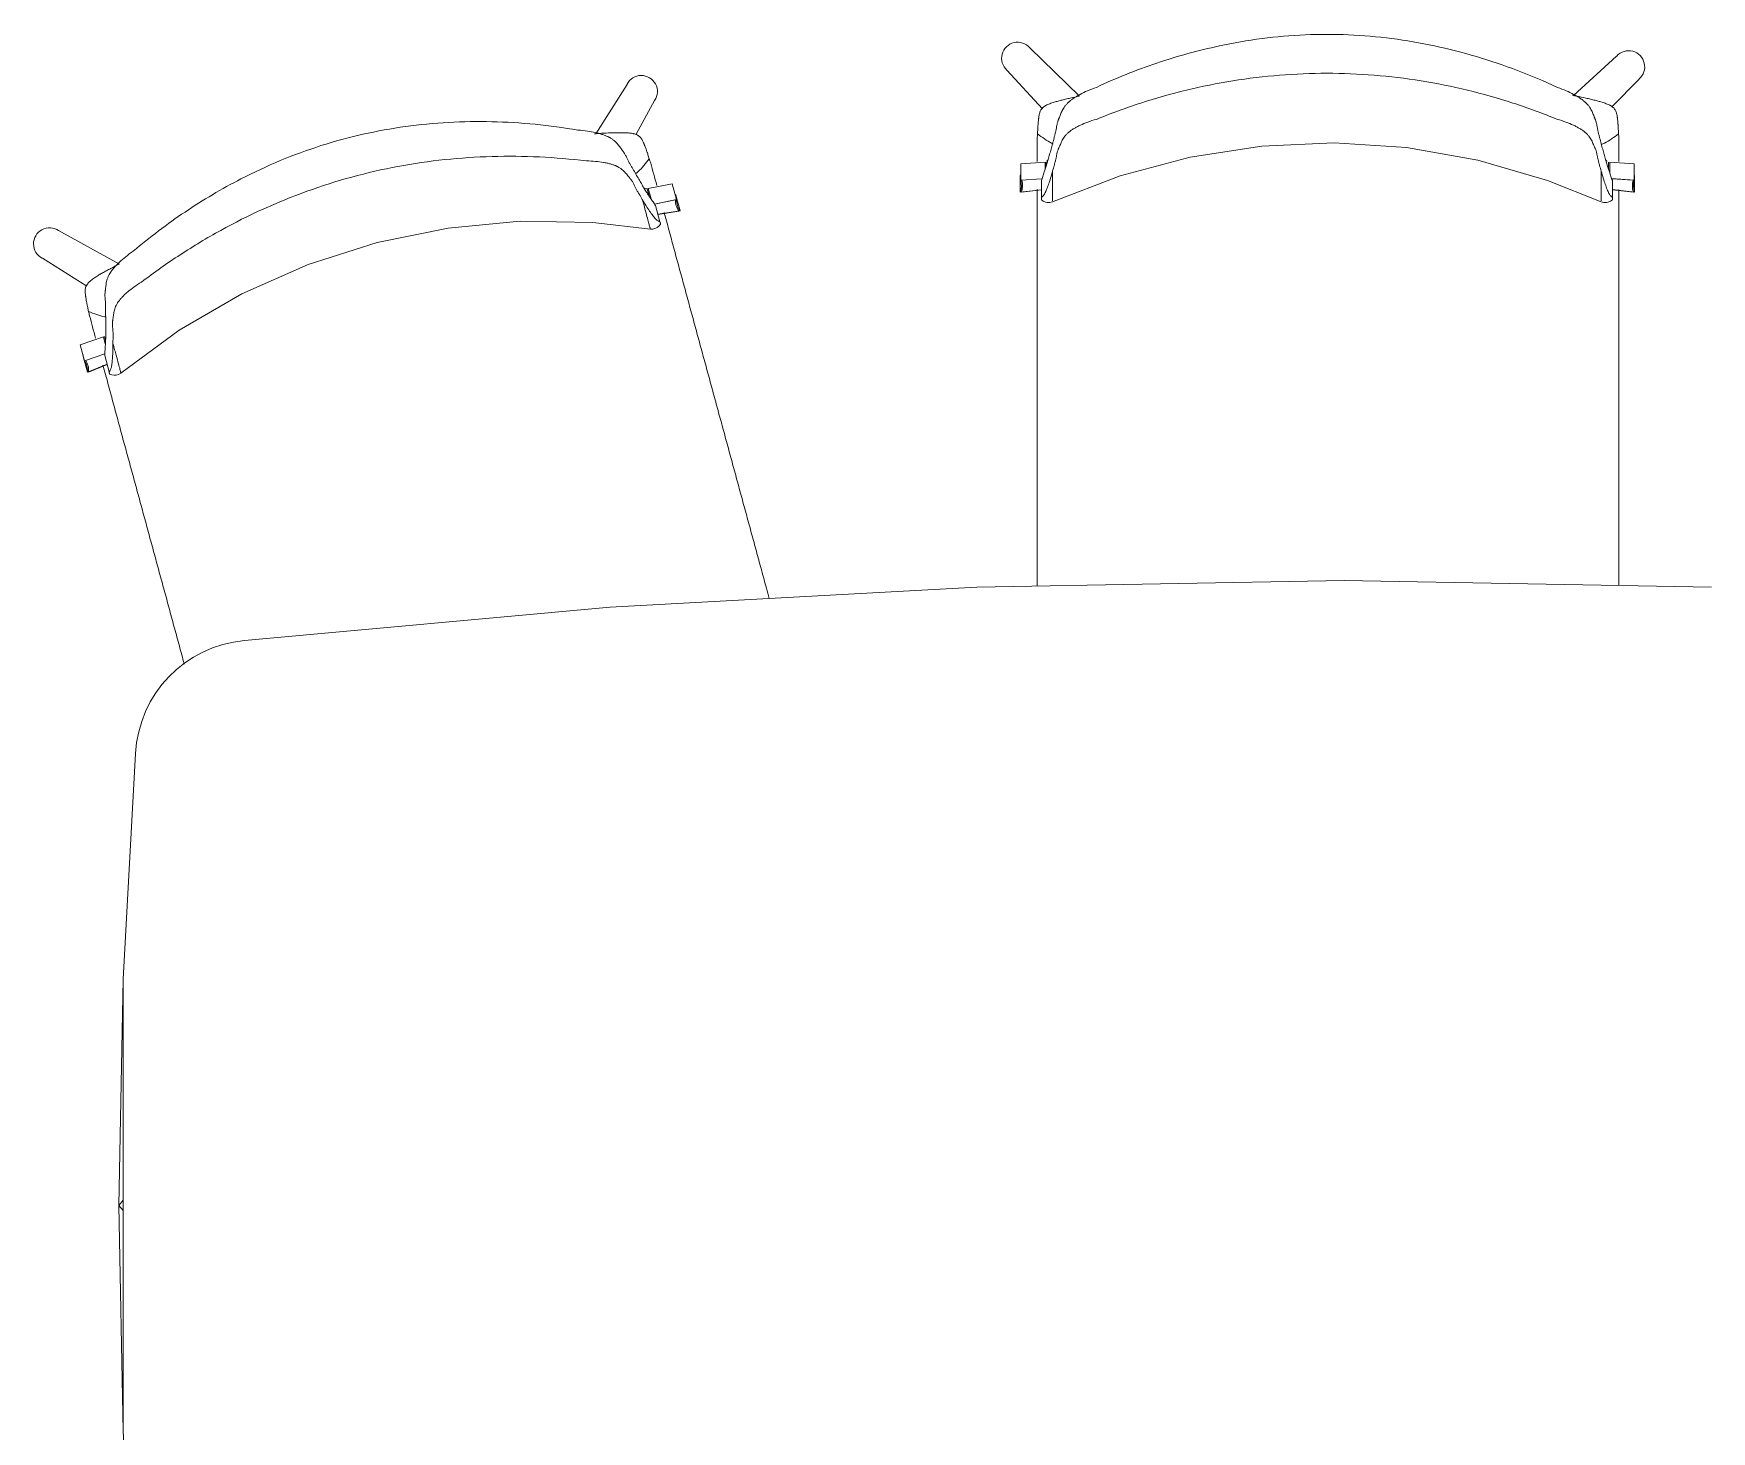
# Model space of a CAD drawing. Header units: millimetres. Extents: x 90978 to 295199, y -4084 to 97293.
# Drawn here: x 173574 to 174944, y 24170 to 25311 of the extents above; entities that cross this region are included whole.
import ezdxf

# ---------------------------------------------------------------- set-up
doc = ezdxf.new("R2010")
doc.units = ezdxf.units.MM
doc.header["$MEASUREMENT"] = 0
doc.layers.get('0').update_dxf_attribs({"linetype": 'CONTINUOUS'})
for name, color, linetype, lineweight in [('A-DETL-THIN', 8, 'CONTINUOUS', 9), ('G-IMPT', 8, 'CONTINUOUS', 9), ('I-FURN', 8, 'CONTINUOUS', 9)]:
    doc.layers.add(name, color=color, linetype=linetype, lineweight=lineweight)

# ---------------------------------------------------------------- blocks, each defined once
blk = doc.blocks.new('Synergy Type 3 - Desk Type 3_dwg_Family - 580997-310579-_3D_-V218-Level 0')
at = {"layer": 'G-IMPT'}
for p, q in [((-435.6, 2137.1), (-251.1, 2140.5)), ((-251.1, 2140.5), (-255.2, 2137.1)), ((-251.1, 2140.5), (-66.5, 2137.1)), ((-251.1, 2140.5), (-246.9, 2137.1))]:
    blk.add_line(p, q, dxfattribs=at)

msp = doc.modelspace()

# ---------------------------------------------------------------- linework, layer by layer
at = {"layer": 'A-DETL-THIN'}
for p, q in [((174344.1, 24859.5), (174044.7, 24843.1)), ((174643.8, 24865), (174344.1, 24859.5)), ((174943.6, 24859.5), (174643.8, 24865)), ((174044.7, 24843.1), (173746.2, 24815.8)), ((173657.4, 24723.8), (173647.2, 24539.5)), ((173647.2, 24539.5), (173647.2, 24170.5)), ((173647.2, 24170.5), (173657.4, 23986.2))]:
    msp.add_line(p, q, dxfattribs=at)
msp.add_arc((173755.1, 24718.4), 97.9, 95.2182, 176.8357, dxfattribs=at)
at = {"layer": 'I-FURN'}
for p, q in [((174427.9, 25260.1), (174387.3, 25299.5)), ((174368.6, 25281.3), (174397.5, 25249.8)), ((174866.2, 25292.8), (174831.1, 25260.6)), ((174058.6, 25269.7), (174033.1, 25229.4)), ((174862.3, 25251.3), (174884.5, 25274.1)), ((174065.9, 25229.1), (174081, 25256.5)), ((174518.1, 25210.4), (174576.5, 25219.3)), ((174576.5, 25219.3), (174635.6, 25221.9)), ((174635.6, 25221.9), (174694.6, 25218.1)), ((174694.6, 25218.1), (174752.9, 25207.9)), ((174379.9, 25204.8), (174399.8, 25206.2)), ((174379.9, 25191.5), (174379.9, 25204.8)), ((174399.8, 25206.2), (174399.8, 25200.3)), ((174400.7, 25206.2), (174400.7, 25203.2)), ((174461, 25195.2), (174518.1, 25210.4)), ((174752.9, 25207.9), (174809.7, 25191.4)), ((174859.6, 25200.3), (174859.6, 25206.2)), ((174860.6, 25206.2), (174880.5, 25204.8)), ((174860.6, 25197.4), (174860.6, 25206.2)), ((174880.5, 25204.8), (174880.5, 25191.5)), ((174076.5, 25178.7), (174074.9, 25184.4)), ((174075.8, 25184.7), (174095.4, 25188.6)), ((174078.2, 25176.2), (174075.8, 25184.7)), ((174095.4, 25188.6), (174098.9, 25175.7)), ((174379.5, 25195.1), (174379.5, 25181.8)), ((174379.5, 25181.8), (174396.7, 25183.8)), ((174397.2, 25192.7), (174379.9, 25191.5)), ((174380.5, 25181.8), (174396.7, 25183.7)), ((174396.7, 25177.6), (174396.7, 25191.2)), ((174405.8, 25173.9), (174461, 25195.2)), ((174809.7, 25191.4), (174853.6, 25173.9)), ((174880.5, 25191.5), (174862.2, 25192.8)), ((174879.5, 25191.5), (174862.2, 25192.7)), ((174862.7, 25177.6), (174862.7, 25191.2)), ((174862.7, 25184), (174880.8, 25181.8)), ((174862.7, 25183.8), (174879.9, 25181.8)), ((174880.8, 25181.8), (174880.8, 25195.1)), ((174098.9, 25175.7), (174080.9, 25172.1)), ((174098, 25175.5), (174080.9, 25172)), ((174085.4, 25157.6), (174081.8, 25170.8)), ((174101.8, 25166.4), (174098.3, 25179.3)), ((174396.7, 25175.5), (174398.2, 25174.4)), ((174398.2, 25174.4), (174400, 25173.7)), ((174400, 25173.7), (174401.5, 25173.4)), ((174401.5, 25173.4), (174403.7, 25173.4)), ((174403.7, 25173.4), (174405.8, 25173.9)), ((174855.7, 25173.4), (174853.6, 25173.9)), ((174857.9, 25173.4), (174855.7, 25173.4)), ((174859.4, 25173.7), (174857.9, 25173.4)), ((174861.2, 25174.4), (174859.4, 25173.7)), ((174862.7, 25175.5), (174861.2, 25174.4)), ((173912.6, 25152.5), (173971.4, 25158)), ((173971.4, 25158), (174030.6, 25157.1)), ((174030.6, 25157.1), (174077.6, 25151.7)), ((174083.7, 25163.8), (174101.8, 25166.4)), ((174083.8, 25163.6), (174100.9, 25166.2)), ((173644.2, 25123), (173594.6, 25150.4)), ((173854.6, 25140.7), (173912.6, 25152.5)), ((174079.7, 25151.7), (174077.6, 25151.7)), ((174081.9, 25152.3), (174079.7, 25151.7)), ((174083.2, 25153), (174081.9, 25152.3)), ((174084.7, 25154.2), (174083.2, 25153)), ((174085.9, 25155.6), (174084.7, 25154.2)), ((173798.3, 25122.8), (173854.6, 25140.7)), ((173581.4, 25127.9), (173617.6, 25105.1)), ((173744.2, 25098.8), (173798.3, 25122.8)), ((173693.1, 25069.1), (173744.2, 25098.8)), ((173612.3, 25057.1), (173631.2, 25063.6)), ((173631.2, 25063.6), (173632.7, 25057.9)), ((173632.1, 25063.9), (173632.9, 25061)), ((173645.5, 25034.1), (173693.1, 25069.1)), ((173615.8, 25044.2), (173612.3, 25057.1)), ((173614.6, 25047.6), (173618.1, 25034.8)), ((173632.3, 25049.9), (173615.8, 25044.2)), ((173635.8, 25035.2), (173632.2, 25048.4)), ((173618.1, 25034.8), (173634.1, 25041.3)), ((173619, 25035), (173634.1, 25041.2)), ((173636.3, 25033.2), (173638.1, 25032.6)), ((173641.5, 25032.4), (173643.6, 25033)), ((173643.6, 25033), (173645.5, 25034.1)), ((173638.1, 25032.6), (173639.9, 25032.3)), ((173639.9, 25032.3), (173641.5, 25032.4))]:
    msp.add_line(p, q, dxfattribs=at)
for centre, start, end in [((174377.3, 25291), 40.4176, 228.0338), ((174876, 25284.1), 310.3941, 138.0104), ((174070.2, 25263.9), 325.6202, 153.2364), ((173587.2, 25139.6), 55.6436, 243.2599)]:
    msp.add_arc(centre, 13.1, start, end, dxfattribs=at)
for centre, major_axis, start_param, end_param in [((174363, 25200.5), (17.4, 0), 5.960696, 6.044337), ((174363, 25187.1), (17.4, 0), 5.960696, 6.540192), ((174364, 25187.2), (17.4, 0), 5.960696, 6.540192), ((174896.4, 25187.1), (17.4, 0), 2.884586, 3.464082), ((174897.3, 25187.2), (17.4, 0), 2.884586, 3.464082), ((174897.3, 25200.5), (17.4, 0), 3.380441, 3.464082), ((174112.8, 25188.8), (16.8, 4.6), 3.380441, 3.464082), ((174115.4, 25175.7), (16.8, 4.6), 2.884586, 3.464082), ((174116.3, 25176), (16.8, 4.6), 2.884586, 3.464082), ((173597.3, 25048.5), (16.8, 4.6), 5.960696, 6.044337), ((173600.8, 25035.6), (16.8, 4.6), 5.960696, 6.540192), ((173601.7, 25035.9), (16.8, 4.6), 5.960696, 6.540192)]:
    msp.add_ellipse(centre, major_axis=major_axis, ratio=0.978487, start_param=start_param, end_param=end_param, dxfattribs=at)
for points, knots in [([(174441.6, 25267.3), (174457.6, 25274.8), (174490.5, 25288), (174547.4, 25303.7), (174611.9, 25312.2), (174682.9, 25309.1), (174740.7, 25296.6), (174785.4, 25281.5), (174807.1, 25272.3), (174817.8, 25267.3)], [-1, -1, -1, -1, -0.863636, -0.727273, -0.545455, -0.363636, -0.181818, -0.090909, 0, 0, 0, 0]), ([(174399.1, 25198.4), (174399.8, 25200.2), (174400.9, 25203.5), (174402.3, 25208.5), (174403.4, 25212.6), (174404.6, 25216.8), (174405.8, 25221.3), (174406.9, 25225.4), (174407.7, 25228.7), (174408.3, 25230.9), (174408.7, 25232.6), (174409, 25234.3), (174409.3, 25235.9), (174409.6, 25237.7), (174410, 25239), (174410.3, 25240.2), (174410.7, 25241.1), (174410.8, 25241.5), (174411, 25241.9), (174411.2, 25242.3), (174411.4, 25242.8), (174411.7, 25243.7), (174412.3, 25245.1), (174412.9, 25246.7), (174413.7, 25248.4), (174414.6, 25250.1), (174415.7, 25251.8), (174416.9, 25253.3), (174417.9, 25254.2), (174418.4, 25254.8), (174418.9, 25255.2), (174419.4, 25255.6), (174420, 25256.2), (174421.2, 25257.1), (174423.1, 25258.5), (174425.6, 25260.1), (174429.2, 25262.1), (174434.3, 25264.6), (174439, 25266.4), (174441.6, 25267.3)], [0, 0, 0, 0, 0.142857, 0.214286, 0.285714, 0.357143, 0.428571, 0.5, 0.535714, 0.571429, 0.589286, 0.607143, 0.642857, 0.660714, 0.678571, 0.696429, 0.705357, 0.709821, 0.714286, 0.71875, 0.723214, 0.732143, 0.75, 0.767857, 0.785714, 0.803571, 0.821429, 0.839286, 0.848214, 0.852679, 0.857143, 0.861607, 0.866071, 0.875, 0.892857, 0.910714, 0.928571, 0.964286, 1, 1, 1, 1]), ([(174817.8, 25241.2), (174805.9, 25246.1), (174781.7, 25254.9), (174732.2, 25269), (174668.4, 25279.3), (174591, 25279.3), (174527.3, 25269), (174477.7, 25254.9), (174453.5, 25246.1), (174441.6, 25241.2)], [-1, -1, -1, -1, -0.9, -0.8, -0.6, -0.4, -0.2, -0.1, 0, 0, 0, 0]), ([(174817.8, 25267.3), (174820.4, 25266.4), (174825.1, 25264.6), (174830.2, 25262.1), (174833.8, 25260.1), (174836.3, 25258.5), (174838.1, 25257.1), (174839.4, 25256.2), (174840, 25255.6), (174840.5, 25255.2), (174841, 25254.8), (174841.5, 25254.2), (174842.5, 25253.3), (174843.7, 25251.8), (174844.8, 25250.1), (174845.7, 25248.4), (174846.5, 25246.7), (174847.1, 25245.1), (174847.7, 25243.7), (174848, 25242.8), (174848.2, 25242.3), (174848.4, 25241.9), (174848.6, 25241.5), (174848.7, 25241.1), (174849.1, 25240.2), (174849.4, 25239), (174849.8, 25237.7), (174850.1, 25235.9), (174850.4, 25234.3), (174850.7, 25232.6), (174851, 25231.3), (174851.3, 25230), (174851.8, 25228.3), (174852.5, 25225.4), (174853.6, 25221.3), (174854.8, 25216.8), (174856, 25212.6), (174857.1, 25208.5), (174858.2, 25204.7), (174859.2, 25201.3), (174859.9, 25199.3), (174860.3, 25198.4)], [0, 0, 0, 0, 0.035714, 0.071429, 0.089286, 0.107143, 0.125, 0.133929, 0.138393, 0.142857, 0.147321, 0.151786, 0.160714, 0.178571, 0.196429, 0.214286, 0.232143, 0.25, 0.267857, 0.276786, 0.28125, 0.285714, 0.290179, 0.294643, 0.303571, 0.321429, 0.339286, 0.357143, 0.392857, 0.410714, 0.428571, 0.446429, 0.464286, 0.5, 0.571429, 0.642857, 0.714286, 0.785714, 0.857143, 0.928571, 1, 1, 1, 1]), ([(174393.5, 25229.5), (174393.6, 25230.6), (174393.7, 25232.3), (174393.8, 25234.2), (174393.9, 25235.3), (174393.9, 25236.2), (174394, 25237), (174394.1, 25238), (174394.1, 25239.2), (174394.3, 25240.4), (174394.4, 25241.3), (174394.4, 25241.8), (174394.5, 25242.2), (174394.5, 25242.6), (174394.6, 25243.1), (174394.7, 25244), (174394.9, 25245.2), (174395.3, 25246.5), (174395.7, 25247.8), (174396.3, 25249), (174397.2, 25250.2), (174398.2, 25251.1), (174399.1, 25251.7), (174399.7, 25252.2), (174400.4, 25252.6), (174401.4, 25253.1), (174402.7, 25253.6), (174404.4, 25254.3), (174406.2, 25254.9), (174407.9, 25255.4), (174409.5, 25255.9), (174411.1, 25256.3), (174412.7, 25256.7), (174414.6, 25257.2), (174417, 25257.8), (174421.5, 25258.8), (174425.2, 25259.6), (174427.6, 25260.1)], [0, 0, 0, 0, 0.0625, 0.09375, 0.109375, 0.125, 0.140625, 0.15625, 0.1875, 0.21875, 0.234375, 0.242188, 0.25, 0.257812, 0.265625, 0.28125, 0.3125, 0.34375, 0.375, 0.40625, 0.4375, 0.46875, 0.484375, 0.5, 0.515625, 0.53125, 0.5625, 0.59375, 0.625, 0.65625, 0.6875, 0.71875, 0.75, 0.78125, 0.8125, 0.875, 1, 1, 1, 1]), ([(174833.7, 25260.1), (174836.1, 25259.6), (174839.8, 25258.8), (174844.3, 25257.8), (174846.7, 25257.2), (174848.6, 25256.7), (174850.2, 25256.3), (174851.8, 25255.9), (174853.4, 25255.4), (174855.1, 25254.9), (174856.9, 25254.3), (174858.6, 25253.6), (174859.9, 25253.1), (174860.9, 25252.6), (174861.6, 25252.2), (174862.2, 25251.7), (174863.1, 25251.1), (174864.1, 25250.2), (174865, 25249), (174865.6, 25247.8), (174866, 25246.5), (174866.4, 25245.2), (174866.6, 25244), (174866.7, 25243.1), (174866.8, 25242.6), (174866.8, 25242.2), (174866.9, 25241.8), (174866.9, 25241.3), (174867, 25240.4), (174867.2, 25239.2), (174867.3, 25238), (174867.3, 25237), (174867.4, 25236.2), (174867.4, 25235.3), (174867.5, 25234.2), (174867.6, 25232.3), (174867.7, 25230.6), (174867.8, 25229.5)], [0, 0, 0, 0, 0.125, 0.1875, 0.21875, 0.25, 0.28125, 0.3125, 0.34375, 0.375, 0.40625, 0.4375, 0.46875, 0.484375, 0.5, 0.515625, 0.53125, 0.5625, 0.59375, 0.625, 0.65625, 0.6875, 0.71875, 0.734375, 0.742188, 0.75, 0.757812, 0.765625, 0.78125, 0.8125, 0.84375, 0.859375, 0.875, 0.890625, 0.90625, 0.9375, 1, 1, 1, 1]), ([(173655.5, 25133.6), (173669, 25145), (173697.2, 25166.4), (173748, 25196.5), (173808.1, 25221.7), (173877.4, 25237.3), (173936.4, 25240.4), (173983.5, 25237.6), (174006.9, 25234.4), (174018.5, 25232.4)], [-1, -1, -1, -1, -0.863636, -0.727273, -0.545455, -0.363636, -0.181818, -0.090909, 0, 0, 0, 0]), ([(174441.6, 25241.2), (174439.1, 25240.5), (174434.4, 25239), (174429.4, 25236.9), (174425.8, 25235.1), (174423.3, 25233.7), (174421.4, 25232.5), (174420.2, 25231.6), (174419.6, 25231.1), (174419.1, 25230.7), (174418.6, 25230.3), (174418, 25229.8), (174417.1, 25228.9), (174415.9, 25227.5), (174414.7, 25225.8), (174413.7, 25224.1), (174412.9, 25222.4), (174412.2, 25220.7), (174411.6, 25219.5), (174411.2, 25218.6), (174411, 25218.1), (174410.9, 25217.8), (174410.7, 25217.4), (174410.5, 25217), (174410.2, 25216.2), (174409.8, 25215.2), (174409.5, 25214), (174409.2, 25212.5), (174409, 25211.1), (174408.7, 25209.6), (174408.4, 25208.4), (174408.1, 25207.2), (174407.7, 25205.6), (174406.9, 25202.8), (174406.3, 25200.5), (174405.8, 25198.9)], [0, 0, 0, 0, 0.0625, 0.125, 0.15625, 0.1875, 0.21875, 0.234375, 0.242188, 0.25, 0.257812, 0.265625, 0.28125, 0.3125, 0.34375, 0.375, 0.40625, 0.4375, 0.46875, 0.484375, 0.492188, 0.5, 0.507812, 0.515625, 0.53125, 0.5625, 0.59375, 0.625, 0.6875, 0.71875, 0.75, 0.78125, 0.8125, 0.875, 1, 1, 1, 1]), ([(174853.6, 25198.9), (174853.1, 25200.5), (174852.5, 25202.8), (174851.7, 25205.6), (174851.3, 25207.2), (174851, 25208.4), (174850.7, 25209.6), (174850.4, 25211.1), (174850.2, 25212.5), (174849.9, 25214), (174849.6, 25215.2), (174849.2, 25216.2), (174848.9, 25217), (174848.7, 25217.4), (174848.5, 25217.8), (174848.4, 25218.1), (174848.2, 25218.6), (174847.8, 25219.5), (174847.2, 25220.7), (174846.5, 25222.4), (174845.7, 25224.1), (174844.7, 25225.8), (174843.5, 25227.5), (174842.3, 25228.9), (174841.4, 25229.8), (174840.8, 25230.3), (174840.3, 25230.7), (174839.8, 25231.1), (174839.2, 25231.6), (174838, 25232.5), (174836.1, 25233.7), (174833.6, 25235.1), (174830, 25236.9), (174825, 25239), (174820.3, 25240.5), (174817.8, 25241.2)], [0, 0, 0, 0, 0.125, 0.1875, 0.21875, 0.25, 0.28125, 0.3125, 0.375, 0.40625, 0.4375, 0.46875, 0.484375, 0.492188, 0.5, 0.507812, 0.515625, 0.53125, 0.5625, 0.59375, 0.625, 0.65625, 0.6875, 0.71875, 0.734375, 0.742188, 0.75, 0.757812, 0.765625, 0.78125, 0.8125, 0.84375, 0.875, 0.9375, 1, 1, 1, 1]), ([(174018.5, 25232.4), (174021.2, 25232.2), (174026.3, 25231.7), (174031.8, 25230.6), (174035.9, 25229.6), (174038.7, 25228.7), (174040.8, 25227.9), (174042.2, 25227.3), (174043, 25227), (174043.6, 25226.7), (174044.1, 25226.4), (174044.8, 25226), (174046, 25225.3), (174047.5, 25224.3), (174049.1, 25222.9), (174050.4, 25221.5), (174051.6, 25220.1), (174052.7, 25218.6), (174053.5, 25217.5), (174054.1, 25216.7), (174054.4, 25216.3), (174054.7, 25216), (174054.9, 25215.6), (174055.3, 25215.2), (174055.8, 25214.5), (174056.4, 25213.4), (174057.1, 25212.2), (174057.9, 25210.6), (174058.6, 25209.1), (174059.4, 25207.5), (174060, 25206.4), (174060.7, 25205.2), (174061.5, 25203.7), (174063.1, 25201.1), (174065.2, 25197.4), (174067.5, 25193.4), (174069.7, 25189.6), (174071.8, 25186), (174073.9, 25182.6), (174075.8, 25179.6), (174077, 25177.9), (174077.6, 25177)], [0, 0, 0, 0, 0.035714, 0.071429, 0.089286, 0.107143, 0.125, 0.133929, 0.138393, 0.142857, 0.147321, 0.151786, 0.160714, 0.178571, 0.196429, 0.214286, 0.232143, 0.25, 0.267857, 0.276786, 0.28125, 0.285714, 0.290179, 0.294643, 0.303571, 0.321429, 0.339286, 0.357143, 0.392857, 0.410714, 0.428571, 0.446429, 0.464286, 0.5, 0.571429, 0.642857, 0.714286, 0.785714, 0.857143, 0.928571, 1, 1, 1, 1]), ([(174035.8, 25229.7), (174038.2, 25229.8), (174042, 25230), (174046.5, 25230.2), (174049.1, 25230.3), (174051, 25230.3), (174052.7, 25230.3), (174054.3, 25230.3), (174056, 25230.3), (174057.8, 25230.2), (174059.6, 25230.1), (174061.4, 25229.9), (174062.9, 25229.7), (174063.9, 25229.5), (174064.7, 25229.3), (174065.5, 25229.1), (174066.5, 25228.7), (174067.7, 25228), (174068.8, 25227.1), (174069.8, 25226.1), (174070.5, 25225), (174071.2, 25223.8), (174071.7, 25222.7), (174072.1, 25221.9), (174072.3, 25221.4), (174072.4, 25221.1), (174072.6, 25220.7), (174072.8, 25220.2), (174073.1, 25219.4), (174073.5, 25218.2), (174073.9, 25217.1), (174074.3, 25216.1), (174074.5, 25215.4), (174074.8, 25214.6), (174075.2, 25213.5), (174075.8, 25211.7), (174076.3, 25210.1), (174076.6, 25209.1)], [0, 0, 0, 0, 0.125, 0.1875, 0.21875, 0.25, 0.28125, 0.3125, 0.34375, 0.375, 0.40625, 0.4375, 0.46875, 0.484375, 0.5, 0.515625, 0.53125, 0.5625, 0.59375, 0.625, 0.65625, 0.6875, 0.71875, 0.734375, 0.742188, 0.75, 0.757812, 0.765625, 0.78125, 0.8125, 0.84375, 0.859375, 0.875, 0.890625, 0.90625, 0.9375, 1, 1, 1, 1]), ([(174393.5, 25229.5), (174395.4, 25228), (174399.2, 25225.1), (174403.5, 25222.6), (174405.8, 25221.4), (174406.2, 25221.2)], [0, 0, 0, 0, 0.02777778, 0.05555556, 0.06066679, 0.06066679, 0.06066679, 0.06066679]), ([(174853.8, 25220.6), (174854.6, 25220.9), (174857.4, 25222.3), (174862.1, 25225.1), (174865.9, 25228), (174867.8, 25229.5)], [0.93303317, 0.93303317, 0.93303317, 0.93303317, 0.94444444, 0.97222222, 1, 1, 1, 1]), ([(174025.4, 25207.3), (174012.6, 25208.8), (173987, 25211), (173935.4, 25211.5), (173871.2, 25204.8), (173796.5, 25184.4), (173737.7, 25157.7), (173693.6, 25131.1), (173672.6, 25116.3), (173662.3, 25108.4)], [-1, -1, -1, -1, -0.9, -0.8, -0.6, -0.4, -0.2, -0.1, 0, 0, 0, 0]), ([(174071, 25175.8), (174070.2, 25177.2), (174068.9, 25179.3), (174067.4, 25181.8), (174066.6, 25183.2), (174066, 25184.3), (174065.4, 25185.3), (174064.7, 25186.7), (174064.2, 25188), (174063.5, 25189.4), (174062.9, 25190.4), (174062.2, 25191.3), (174061.7, 25192), (174061.4, 25192.4), (174061.2, 25192.7), (174060.9, 25193), (174060.6, 25193.4), (174060, 25194.1), (174059.1, 25195.2), (174058, 25196.6), (174056.8, 25198), (174055.4, 25199.4), (174053.8, 25200.7), (174052.3, 25201.8), (174051.1, 25202.4), (174050.4, 25202.8), (174049.8, 25203), (174049.3, 25203.3), (174048.5, 25203.6), (174047.1, 25204.1), (174045, 25204.8), (174042.2, 25205.5), (174038.3, 25206.3), (174032.9, 25207), (174028, 25207.2), (174025.4, 25207.3)], [0, 0, 0, 0, 0.125, 0.1875, 0.21875, 0.25, 0.28125, 0.3125, 0.375, 0.40625, 0.4375, 0.46875, 0.484375, 0.492188, 0.5, 0.507812, 0.515625, 0.53125, 0.5625, 0.59375, 0.625, 0.65625, 0.6875, 0.71875, 0.734375, 0.742188, 0.75, 0.757812, 0.765625, 0.78125, 0.8125, 0.84375, 0.875, 0.9375, 1, 1, 1, 1]), ([(174065.5, 25196.8), (174066.2, 25197.3), (174068.5, 25199.4), (174072.3, 25203.3), (174075.2, 25207.1), (174076.6, 25209.1)], [0.93303317, 0.93303317, 0.93303317, 0.93303317, 0.94444444, 0.97222222, 1, 1, 1, 1]), ([(174405.8, 25174.6), (174405.8, 25174.9), (174405.8, 25175.5), (174405.8, 25177.5), (174405.8, 25181.4), (174405.8, 25188.6), (174405.8, 25195.1), (174405.8, 25198.9)], [0.4444444, 0.4444444, 0.4444444, 0.4444444, 0.5138889, 0.5833333, 0.7222222, 0.8611111, 1, 1, 1, 1]), ([(174853.6, 25198.9), (174853.6, 25195.9), (174853.6, 25190.5), (174853.6, 25184.1), (174853.6, 25179.4), (174853.6, 25176.7), (174853.6, 25175.3), (174853.6, 25174.8), (174853.6, 25174.6)], [0, 0, 0, 0, 0.1111111, 0.2222222, 0.3333333, 0.4444444, 0.5, 0.5555556, 0.5555556, 0.5555556, 0.5555556]), ([(174075, 25184.4), (174074.6, 25184.5), (174073.7, 25184.9), (174072.8, 25185.2), (174072.3, 25185.3)], [-0.8810546, -0.8810546, -0.8810546, -0.8810546, -0.6666667, -0.4718724, -0.4718724, -0.4718724, -0.4718724]), ([(174393.3, 24860.5), (174393.3, 24862.5), (174393.3, 24869.4), (174393.3, 24881.2), (174393.3, 24895.8), (174393.3, 24908.2), (174393.3, 24918.2), (174393.3, 24925.8), (174393.3, 24933.4), (174393.3, 24943.5), (174393.3, 24956), (174393.3, 24968.4), (174393.3, 24978.5), (174393.3, 24986.1), (174393.3, 24993.7), (174393.3, 25003.8), (174393.3, 25016.3), (174393.3, 25031.3), (174393.3, 25046.5), (174393.3, 25061.6), (174393.3, 25076.5), (174393.3, 25088.9), (174393.3, 25099), (174393.3, 25106.6), (174393.3, 25114.2), (174393.3, 25124.1), (174393.3, 25136.3), (174393.3, 25148.7), (174393.3, 25158.8), (174393.3, 25166.5), (174393.3, 25174.3), (174393.3, 25180.1), (174393.3, 25183.4), (174393.3, 25184.1)], [-0.8717754, -0.8717754, -0.8717754, -0.8717754, -0.8571429, -0.8214286, -0.7857143, -0.75, -0.7321429, -0.7142857, -0.6964286, -0.6785714, -0.6428571, -0.6071429, -0.5892857, -0.5714286, -0.5535714, -0.5357143, -0.5, -0.4642857, -0.4285714, -0.3928571, -0.3571429, -0.3214286, -0.3035714, -0.2857143, -0.2678571, -0.25, -0.2142857, -0.1785714, -0.1607143, -0.1428571, -0.125, -0.1071429, -0.1022726, -0.1022726, -0.1022726, -0.1022726]), ([(174868, 25184), (174868, 25183.6), (174868, 25178.1), (174868, 25167.3), (174868, 25151.8), (174868, 25136.8), (174868, 25124.3), (174868, 25114.2), (174868, 25106.6), (174868, 25098.9), (174868, 25088.8), (174868, 25076.3), (174868, 25063.9), (174868, 25053.9), (174868, 25046.3), (174868, 25038.7), (174868, 25028.8), (174868, 25016.4), (174868, 25004.1), (174868, 24994), (174868, 24986.4), (174868, 24978.8), (174868, 24968.7), (174868, 24956.1), (174868, 24941), (174868, 24925.6), (174868, 24910.4), (174868, 24895.6), (174868, 24880.9), (174868, 24869.4), (174868, 24862.7), (174868, 24860.9)], [-0.896036, -0.896036, -0.896036, -0.896036, -0.8928571, -0.8571429, -0.8214286, -0.7857143, -0.75, -0.7321429, -0.7142857, -0.6964286, -0.6785714, -0.6428571, -0.6071429, -0.5892857, -0.5714286, -0.5535714, -0.5357143, -0.5, -0.4642857, -0.4464286, -0.4285714, -0.4107143, -0.3928571, -0.3571429, -0.3214286, -0.2857143, -0.25, -0.2142857, -0.1785714, -0.1428571, -0.1300635, -0.1300635, -0.1300635, -0.1300635]), ([(174071, 25175.8), (174071.8, 25172.9), (174073.2, 25167.7), (174074.9, 25161.5), (174076.1, 25157), (174076.8, 25154.4), (174077.2, 25153), (174077.4, 25152.3), (174077.5, 25151.9), (174077.6, 25151.7), (174077.6, 25151.7)], [0, 0, 0, 0, 0.1111111, 0.2222222, 0.3333333, 0.4444444, 0.5, 0.5555556, 0.6111111, 0.6625707, 0.6625707, 0.6625707, 0.6625707]), ([(174396.7, 25177.6), (174396.7, 25177), (174396.7, 25176.2), (174396.7, 25175.5), (174396.7, 25175.4), (174396.7, 25176.1), (174396.7, 25176.9), (174396.7, 25177.2)], [0, 0, 0, 0, 0.125, 0.25, 0.375, 0.5, 0.5828112, 0.5828112, 0.5828112, 0.5828112]), ([(174862.7, 25177.2), (174862.7, 25176.8), (174862.7, 25176.1), (174862.7, 25175.4), (174862.7, 25175.5), (174862.7, 25176.2), (174862.7, 25177), (174862.7, 25177.6)], [0.4162183, 0.4162183, 0.4162183, 0.4162183, 0.5, 0.625, 0.75, 0.875, 1, 1, 1, 1]), ([(174085.5, 25157.3), (174085.6, 25156.9), (174085.8, 25156.2), (174086, 25155.6), (174085.9, 25155.7), (174085.8, 25156.3), (174085.5, 25157.1), (174085.4, 25157.6)], [0.4162183, 0.4162183, 0.4162183, 0.4162183, 0.5, 0.625, 0.75, 0.875, 1, 1, 1, 1]), ([(174088.8, 25165.2), (174088.9, 25164.8), (174090.4, 25159.5), (174093.2, 25149.1), (174097.2, 25134.2), (174101.2, 25119.6), (174104.5, 25107.6), (174107.1, 25097.9), (174109.1, 25090.5), (174111.2, 25083.1), (174113.8, 25073.3), (174117.1, 25061.3), (174120.3, 25049.3), (174123, 25039.7), (174125, 25032.3), (174127, 25025), (174129.6, 25015.4), (174132.8, 25003.5), (174136.1, 24991.6), (174138.7, 24981.9), (174140.7, 24974.6), (174142.7, 24967.2), (174145.4, 24957.4), (174148.7, 24945.3), (174152.6, 24930.7), (174156.7, 24915.9), (174160.7, 24901.2), (174164.6, 24886.9), (174168.4, 24872.8), (174171.7, 24860.6), (174173.8, 24853.1), (174174.5, 24850.3)], [-0.896036, -0.896036, -0.896036, -0.896036, -0.8928571, -0.8571429, -0.8214286, -0.7857143, -0.75, -0.7321429, -0.7142857, -0.6964286, -0.6785714, -0.6428571, -0.6071429, -0.5892857, -0.5714286, -0.5535714, -0.5357143, -0.5, -0.4642857, -0.4464286, -0.4285714, -0.4107143, -0.3928571, -0.3571429, -0.3214286, -0.2857143, -0.25, -0.2142857, -0.1785714, -0.1428571, -0.1220289, -0.1220289, -0.1220289, -0.1220289]), ([(173632.6, 25055.9), (173632.8, 25057.9), (173633, 25061.3), (173633.1, 25066.5), (173633.1, 25070.8), (173633.1, 25075.2), (173633, 25079.8), (173633, 25084), (173633, 25087.5), (173633, 25089.7), (173632.9, 25091.4), (173632.7, 25093.1), (173632.6, 25094.9), (173632.4, 25096.6), (173632.4, 25098), (173632.5, 25099.2), (173632.5, 25100.2), (173632.6, 25100.7), (173632.7, 25101.1), (173632.7, 25101.5), (173632.8, 25102), (173632.9, 25103), (173633, 25104.4), (173633.3, 25106.2), (173633.5, 25108), (173634, 25109.9), (173634.6, 25111.9), (173635.4, 25113.6), (173636, 25114.8), (173636.4, 25115.5), (173636.8, 25116), (173637.1, 25116.5), (173637.6, 25117.2), (173638.5, 25118.4), (173640, 25120.2), (173642, 25122.4), (173644.9, 25125.3), (173649.2, 25129.1), (173653.3, 25132.1), (173655.5, 25133.6)], [0, 0, 0, 0, 0.142857, 0.214286, 0.285714, 0.357143, 0.428571, 0.5, 0.535714, 0.571429, 0.589286, 0.607143, 0.642857, 0.660714, 0.678571, 0.696429, 0.705357, 0.709821, 0.714286, 0.71875, 0.723214, 0.732143, 0.75, 0.767857, 0.785714, 0.803571, 0.821429, 0.839286, 0.848214, 0.852679, 0.857143, 0.861607, 0.866071, 0.875, 0.892857, 0.910714, 0.928571, 0.964286, 1, 1, 1, 1]), ([(173619, 25084.5), (173618.8, 25085.6), (173618.5, 25087.2), (173618.1, 25089.1), (173617.8, 25090.2), (173617.7, 25091), (173617.5, 25091.8), (173617.3, 25092.8), (173617.1, 25094), (173616.9, 25095.2), (173616.8, 25096.1), (173616.7, 25096.6), (173616.6, 25097), (173616.6, 25097.4), (173616.5, 25097.9), (173616.4, 25098.8), (173616.3, 25100), (173616.2, 25101.4), (173616.3, 25102.7), (173616.6, 25104), (173617.2, 25105.4), (173617.9, 25106.5), (173618.6, 25107.4), (173619.1, 25108), (173619.7, 25108.6), (173620.5, 25109.3), (173621.6, 25110.2), (173623, 25111.3), (173624.6, 25112.3), (173626.1, 25113.3), (173627.5, 25114.2), (173628.9, 25115), (173630.4, 25115.8), (173632.1, 25116.8), (173634.3, 25118), (173638.3, 25120.1), (173641.7, 25121.9), (173643.8, 25123)], [0, 0, 0, 0, 0.0625, 0.09375, 0.109375, 0.125, 0.140625, 0.15625, 0.1875, 0.21875, 0.234375, 0.242188, 0.25, 0.257812, 0.265625, 0.28125, 0.3125, 0.34375, 0.375, 0.40625, 0.4375, 0.46875, 0.484375, 0.5, 0.515625, 0.53125, 0.5625, 0.59375, 0.625, 0.65625, 0.6875, 0.71875, 0.75, 0.78125, 0.8125, 0.875, 1, 1, 1, 1]), ([(173662.3, 25108.4), (173660.1, 25107.1), (173656, 25104.4), (173651.7, 25101.1), (173648.7, 25098.4), (173646.7, 25096.4), (173645.2, 25094.7), (173644.3, 25093.6), (173643.8, 25092.9), (173643.4, 25092.4), (173643, 25091.9), (173642.6, 25091.2), (173641.9, 25090.1), (173641.1, 25088.4), (173640.4, 25086.5), (173640, 25084.6), (173639.6, 25082.7), (173639.3, 25081), (173639.2, 25079.6), (173639, 25078.6), (173638.9, 25078.1), (173638.9, 25077.7), (173638.8, 25077.3), (173638.7, 25076.9), (173638.6, 25076), (173638.6, 25074.9), (173638.6, 25073.7), (173638.6, 25072.2), (173638.8, 25070.8), (173638.9, 25069.3), (173639, 25068.1), (173639, 25066.8), (173639, 25065.2), (173639, 25062.3), (173639, 25059.8), (173638.9, 25058.2)], [0, 0, 0, 0, 0.0625, 0.125, 0.15625, 0.1875, 0.21875, 0.234375, 0.242188, 0.25, 0.257812, 0.265625, 0.28125, 0.3125, 0.34375, 0.375, 0.40625, 0.4375, 0.46875, 0.484375, 0.492188, 0.5, 0.507812, 0.515625, 0.53125, 0.5625, 0.59375, 0.625, 0.6875, 0.71875, 0.75, 0.78125, 0.8125, 0.875, 1, 1, 1, 1]), ([(173619, 25084.5), (173621.3, 25083.5), (173625.7, 25081.8), (173630.5, 25080.4), (173633, 25079.9), (173633.4, 25079.8)], [0, 0, 0, 0, 0.02777778, 0.05555556, 0.06066679, 0.06066679, 0.06066679, 0.06066679]), ([(173645.5, 25034.1), (173645.5, 25034.1), (173645.5, 25034.3), (173645.3, 25034.8), (173645.1, 25035.6), (173644.6, 25037.6), (173643.5, 25041.3), (173641.7, 25048.3), (173639.9, 25054.6), (173638.9, 25058.2)], [0.3374293, 0.3374293, 0.3374293, 0.3374293, 0.3888889, 0.4444444, 0.5138889, 0.5833333, 0.7222222, 0.8611111, 1, 1, 1, 1]), ([(173697.2, 24796.6), (173697, 24797.3), (173696.1, 24800.5), (173694, 24808.5), (173690.7, 24820.5), (173687.4, 24832.5), (173684.8, 24842.2), (173682.8, 24849.6), (173680.8, 24857), (173678.1, 24866.7), (173674.8, 24878.8), (173670.9, 24893.2), (173666.9, 24907.8), (173663, 24922.4), (173659, 24936.8), (173655.8, 24948.8), (173653.1, 24958.5), (173651.1, 24965.8), (173649.1, 24973.2), (173646.5, 24982.7), (173643.3, 24994.5), (173640.1, 25006.4), (173637.4, 25016.2), (173635.4, 25023.7), (173633.4, 25031.2), (173631.8, 25036.8), (173631, 25040), (173630.8, 25040.7)], [-0.7016508, -0.7016508, -0.7016508, -0.7016508, -0.6964286, -0.6785714, -0.6428571, -0.6071429, -0.5892857, -0.5714286, -0.5535714, -0.5357143, -0.5, -0.4642857, -0.4285714, -0.3928571, -0.3571429, -0.3214286, -0.3035714, -0.2857143, -0.2678571, -0.25, -0.2142857, -0.1785714, -0.1607143, -0.1428571, -0.125, -0.1071429, -0.1022726, -0.1022726, -0.1022726, -0.1022726]), ([(173635.8, 25035.2), (173635.9, 25034.7), (173636.1, 25033.9), (173636.3, 25033.3), (173636.3, 25033.2), (173636.1, 25033.8), (173635.9, 25034.5), (173635.8, 25034.9)], [0, 0, 0, 0, 0.125, 0.25, 0.375, 0.5, 0.5828112, 0.5828112, 0.5828112, 0.5828112])]:
    msp.add_open_spline(points, degree=3, knots=knots, dxfattribs=at)
for points in [[(174830.1, 25260.8), (174831.3, 25260.6), (174832.5, 25260.4), (174833.7, 25260.1)], [(174833.7, 25260.1), (174832.5, 25260.4), (174831.3, 25260.6), (174830.1, 25260.8)], [(174032.1, 25229.4), (174033.3, 25229.5), (174034.6, 25229.6), (174035.8, 25229.7)], [(174035.8, 25229.7), (174034.5, 25229.6), (174033.3, 25229.5), (174032.1, 25229.4)], [(174393.3, 25225.7), (174393.4, 25226.3), (174393.4, 25227.6), (174393.5, 25228.9), (174393.5, 25229.5)], [(174393.3, 25206.7), (174393.3, 25213.2), (174393.3, 25219.6), (174393.3, 25225.7)], [(174867.8, 25229.5), (174867.8, 25228.9), (174867.9, 25227.6), (174867.9, 25226.3), (174868, 25225.7)], [(174868, 25225.7), (174868, 25219.6), (174868, 25213.3), (174868, 25206.8)], [(174076.6, 25209.1), (174076.8, 25208.5), (174077.2, 25207.3), (174077.7, 25206), (174077.9, 25205.4)], [(174077.9, 25205.4), (174079.5, 25199.5), (174081.1, 25193.5), (174082.8, 25187.2)], [(174405.8, 25198.9), (174405.3, 25196.9), (174404.2, 25193), (174402.5, 25188.1), (174401, 25183.9), (174399.5, 25180.6), (174398, 25178.5), (174397.1, 25177.8), (174396.7, 25177.6)], [(174396.7, 25191.2), (174397.1, 25192.3), (174397.9, 25194.6), (174398.7, 25197), (174399.1, 25198.4)], [(174402, 25207.8), (174401.6, 25207.5), (174401.2, 25207.2), (174400.9, 25207)], [(174862.7, 25177.6), (174862.3, 25177.8), (174861.4, 25178.5), (174859.9, 25180.6), (174858.4, 25183.9), (174856.9, 25188.1), (174855.2, 25193), (174854.1, 25196.9), (174853.6, 25198.9)], [(174858.5, 25207), (174858.1, 25207.2), (174857.8, 25207.5), (174857.4, 25207.8)], [(174860.3, 25198.4), (174860.7, 25197), (174861.5, 25194.6), (174862.3, 25192.3), (174862.7, 25191.2)], [(174085.4, 25157.6), (174084.9, 25157.7), (174083.9, 25158.1), (174081.9, 25159.8), (174079.6, 25162.6), (174077, 25166.2), (174074.1, 25170.6), (174072, 25174), (174071, 25175.8)], [(174077.6, 25177), (174078.3, 25175.9), (174079.8, 25173.7), (174081.2, 25171.7), (174081.8, 25170.8)], [(173619.9, 25080.8), (173619.7, 25081.4), (173619.4, 25082.7), (173619.2, 25083.9), (173619, 25084.5)], [(173624.8, 25062.5), (173623.1, 25068.8), (173621.5, 25074.9), (173619.9, 25080.8)], [(173632.2, 25048.4), (173632.3, 25049.5), (173632.4, 25051.9), (173632.6, 25054.6), (173632.6, 25055.9)], [(173638.9, 25058.2), (173639, 25056.1), (173638.9, 25052.1), (173638.6, 25046.9), (173638.3, 25042.4), (173637.7, 25038.9), (173636.8, 25036.5), (173636.1, 25035.5), (173635.8, 25035.2)]]:
    msp.add_open_spline(points, degree=3, dxfattribs=at)

# ---------------------------------------------------------------- block references
at = {"rotation": 90.00000000000007}
msp.add_blockref('Synergy Type 3 - Desk Type 3_dwg_Family - 580997-310579-_3D_-V218-Level 0', (175784.3, 24606.1), dxfattribs=at)
msp.add_blockref('Synergy Type 3 - Desk Type 3_dwg_Family - 580997-310579-_3D_-V218-Level 0', (175784.3, 24606.1), dxfattribs=at)

doc.saveas('drawing.dxf')
